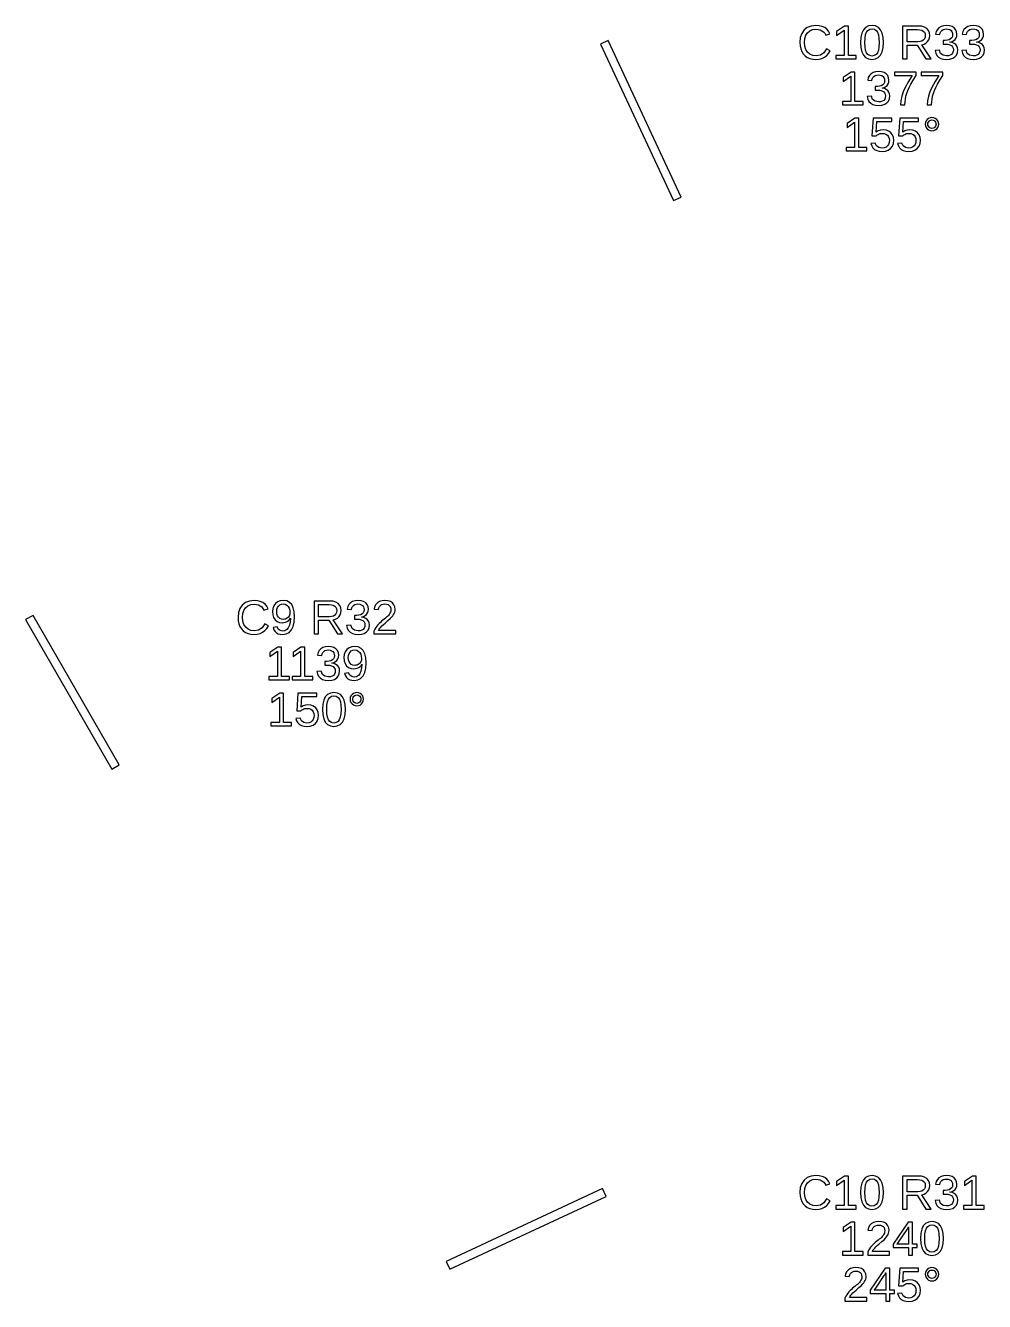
# Model space of a CAD drawing. Extents: x 206 to 2890, y 20 to 453.
# Drawn here: x 1023.4 to 1190.1, y 31.1 to 252.9 of the extents above; entities that cross this region are included whole.
import ezdxf

# ---------------------------------------------------------------- set-up
doc = ezdxf.new("R2010")
doc.units = 0
doc.layers.get('0').update_dxf_attribs({"linetype": 'CONTINUOUS'})

msp = doc.modelspace()

# ---------------------------------------------------------------- linework, layer by layer
for points in [[(1161.31, 247.093), (1161.81, 247.222), (1162.26, 247.437), (1162.66, 247.734), (1162.99, 248.109), (1163.26, 248.564), (1162.62, 248.881), (1162.15, 248.219), (1161.55, 247.821), (1160.81, 247.689), (1160.23, 247.76), (1159.73, 247.974), (1159.32, 248.33), (1159.01, 248.803), (1158.83, 249.368), (1158.77, 250.024), (1158.83, 250.685), (1159, 251.244), (1159.3, 251.703), (1159.7, 252.043), (1160.19, 252.247), (1160.78, 252.315), (1161.16, 252.286), (1161.51, 252.198), (1161.83, 252.051), (1162.09, 251.848), (1162.31, 251.593), (1162.47, 251.286), (1163.2, 251.53), (1162.97, 251.961), (1162.67, 252.315), (1162.3, 252.592), (1161.86, 252.791), (1161.35, 252.91), (1160.77, 252.95), (1159.96, 252.863), (1159.28, 252.604), (1158.72, 252.173), (1158.31, 251.589), (1158.06, 250.873), (1157.98, 250.024), (1158.02, 249.441), (1158.13, 248.913), (1158.31, 248.44), (1158.56, 248.028), (1158.89, 247.685), (1159.27, 247.41), (1159.72, 247.21), (1160.22, 247.09), (1160.77, 247.05)], [(1167.8, 247.754), (1166.41, 247.754), (1166.41, 252.864), (1165.73, 252.864), (1164.37, 251.933), (1164.37, 251.241), (1165.67, 252.165), (1165.67, 247.754), (1164.21, 247.754), (1164.21, 247.132), (1167.8, 247.132)], [(1171.12, 247.134), (1171.62, 247.387), (1172.01, 247.807), (1172.29, 248.387), (1172.46, 249.118), (1172.52, 250), (1172.46, 250.894), (1172.3, 251.629), (1172.03, 252.205), (1171.65, 252.619), (1171.16, 252.867), (1170.54, 252.95), (1169.91, 252.868), (1169.4, 252.623), (1169.02, 252.213), (1168.75, 251.64), (1168.59, 250.902), (1168.53, 250), (1168.59, 249.114), (1168.75, 248.382), (1169.03, 247.803), (1169.42, 247.385), (1169.91, 247.134), (1170.51, 247.05)], [(1170.13, 247.711), (1169.81, 247.9), (1169.57, 248.214), (1169.41, 248.664), (1169.31, 249.259), (1169.27, 250), (1169.31, 250.759), (1169.4, 251.362), (1169.57, 251.806), (1169.81, 252.112), (1170.13, 252.295), (1170.54, 252.356), (1170.94, 252.294), (1171.25, 252.108), (1171.49, 251.798), (1171.64, 251.351), (1171.74, 250.751), (1171.77, 250), (1171.74, 249.271), (1171.64, 248.68), (1171.47, 248.226), (1171.23, 247.905), (1170.92, 247.712), (1170.52, 247.648)], [(1176.62, 249.512), (1178.4, 249.512), (1179.89, 247.132), (1180.79, 247.132), (1179.16, 249.601), (1179.57, 249.713), (1179.91, 249.896), (1180.19, 250.151), (1180.4, 250.463), (1180.52, 250.821), (1180.56, 251.225), (1180.5, 251.702), (1180.33, 252.104), (1180.03, 252.431), (1179.63, 252.672), (1179.14, 252.816), (1178.54, 252.864), (1175.84, 252.864), (1175.84, 247.132), (1176.62, 247.132)], [(1176.62, 250.126), (1176.62, 252.242), (1178.46, 252.242), (1178.85, 252.213), (1179.18, 252.125), (1179.44, 251.979), (1179.63, 251.778), (1179.74, 251.524), (1179.78, 251.217), (1179.74, 250.898), (1179.63, 250.63), (1179.44, 250.413), (1179.19, 250.254), (1178.87, 250.158), (1178.49, 250.126)], [(1184.07, 247.099), (1184.56, 247.244), (1184.94, 247.486), (1185.22, 247.816), (1185.39, 248.225), (1185.44, 248.714), (1185.4, 249.06), (1185.28, 249.363), (1185.09, 249.626), (1184.82, 249.835), (1184.48, 249.978), (1184.08, 250.057), (1184.08, 250.073), (1184.44, 250.179), (1184.74, 250.335), (1184.98, 250.539), (1185.15, 250.791), (1185.25, 251.089), (1185.29, 251.432), (1185.23, 251.875), (1185.07, 252.247), (1184.81, 252.549), (1184.45, 252.772), (1184, 252.905), (1183.47, 252.95), (1182.97, 252.906), (1182.54, 252.774), (1182.17, 252.555), (1181.89, 252.258), (1181.69, 251.892), (1181.59, 251.457), (1182.33, 251.4), (1182.39, 251.678), (1182.5, 251.911), (1182.68, 252.099), (1182.89, 252.237), (1183.16, 252.32), (1183.46, 252.348), (1183.78, 252.318), (1184.05, 252.229), (1184.26, 252.081), (1184.41, 251.882), (1184.5, 251.64), (1184.53, 251.355), (1184.5, 251.068), (1184.39, 250.826), (1184.2, 250.629), (1183.95, 250.483), (1183.64, 250.395), (1183.27, 250.366), (1182.87, 250.366), (1182.87, 249.731), (1183.28, 249.731), (1183.7, 249.702), (1184.05, 249.615), (1184.32, 249.469), (1184.52, 249.271), (1184.64, 249.028), (1184.68, 248.739), (1184.65, 248.41), (1184.54, 248.14), (1184.37, 247.929), (1184.13, 247.778), (1183.84, 247.687), (1183.5, 247.656), (1182.87, 247.769), (1182.45, 248.108), (1182.25, 248.674), (1181.49, 248.604), (1181.6, 248.134), (1181.81, 247.746), (1182.11, 247.443), (1182.49, 247.225), (1182.96, 247.094), (1183.5, 247.05)], [(1188.71, 247.099), (1189.19, 247.244), (1189.57, 247.486), (1189.85, 247.816), (1190.02, 248.225), (1190.08, 248.714), (1190.04, 249.06), (1189.92, 249.363), (1189.72, 249.626), (1189.45, 249.835), (1189.12, 249.978), (1188.72, 250.057), (1188.72, 250.073), (1189.08, 250.179), (1189.38, 250.335), (1189.61, 250.539), (1189.78, 250.791), (1189.89, 251.089), (1189.92, 251.432), (1189.87, 251.875), (1189.71, 252.247), (1189.44, 252.549), (1189.08, 252.772), (1188.63, 252.905), (1188.1, 252.95), (1187.61, 252.906), (1187.18, 252.774), (1186.81, 252.555), (1186.52, 252.258), (1186.33, 251.892), (1186.23, 251.457), (1186.96, 251.4), (1187.02, 251.678), (1187.14, 251.911), (1187.31, 252.099), (1187.53, 252.237), (1187.79, 252.32), (1188.09, 252.348), (1188.42, 252.318), (1188.69, 252.229), (1188.9, 252.081), (1189.05, 251.882), (1189.14, 251.64), (1189.17, 251.355), (1189.13, 251.068), (1189.02, 250.826), (1188.84, 250.629), (1188.58, 250.483), (1188.27, 250.395), (1187.9, 250.366), (1187.5, 250.366), (1187.5, 249.731), (1187.92, 249.731), (1188.34, 249.702), (1188.68, 249.615), (1188.96, 249.469), (1189.16, 249.271), (1189.28, 249.028), (1189.32, 248.739), (1189.28, 248.41), (1189.18, 248.14), (1189, 247.929), (1188.77, 247.778), (1188.48, 247.687), (1188.13, 247.656), (1187.5, 247.769), (1187.09, 248.108), (1186.88, 248.674), (1186.13, 248.604), (1186.24, 248.134), (1186.45, 247.746), (1186.74, 247.443), (1187.13, 247.225), (1187.59, 247.094), (1188.13, 247.05)], [(1137.36, 223.128), (1124.68, 250.317), (1123.32, 249.683), (1136, 222.494)], [(1168.96, 239.754), (1167.56, 239.754), (1167.56, 244.864), (1166.89, 244.864), (1165.53, 243.933), (1165.53, 243.241), (1166.83, 244.165), (1166.83, 239.754), (1165.37, 239.754), (1165.37, 239.132), (1168.96, 239.132)], [(1172.26, 239.099), (1172.74, 239.244), (1173.13, 239.486), (1173.41, 239.816), (1173.58, 240.225), (1173.63, 240.714), (1173.59, 241.06), (1173.47, 241.363), (1173.28, 241.626), (1173.01, 241.835), (1172.67, 241.978), (1172.27, 242.057), (1172.27, 242.073), (1172.63, 242.179), (1172.93, 242.335), (1173.17, 242.539), (1173.34, 242.791), (1173.44, 243.089), (1173.47, 243.432), (1173.42, 243.875), (1173.26, 244.247), (1173, 244.549), (1172.64, 244.772), (1172.19, 244.905), (1171.66, 244.95), (1171.16, 244.906), (1170.73, 244.774), (1170.36, 244.555), (1170.08, 244.258), (1169.88, 243.892), (1169.78, 243.457), (1170.52, 243.4), (1170.58, 243.678), (1170.69, 243.911), (1170.86, 244.099), (1171.08, 244.237), (1171.35, 244.32), (1171.65, 244.348), (1171.97, 244.318), (1172.24, 244.229), (1172.45, 244.081), (1172.6, 243.882), (1172.69, 243.64), (1172.72, 243.355), (1172.69, 243.068), (1172.57, 242.826), (1172.39, 242.629), (1172.14, 242.483), (1171.83, 242.395), (1171.46, 242.366), (1171.06, 242.366), (1171.06, 241.731), (1171.47, 241.731), (1171.89, 241.702), (1172.24, 241.615), (1172.51, 241.469), (1172.71, 241.271), (1172.83, 241.028), (1172.87, 240.739), (1172.84, 240.41), (1172.73, 240.14), (1172.56, 239.929), (1172.32, 239.778), (1172.03, 239.687), (1171.69, 239.656), (1171.06, 239.769), (1170.64, 240.108), (1170.44, 240.674), (1169.68, 240.604), (1169.79, 240.134), (1170, 239.746), (1170.3, 239.443), (1170.68, 239.225), (1171.15, 239.094), (1171.69, 239.05)], [(1176.27, 239.655), (1176.33, 240.166), (1176.43, 240.665), (1176.57, 241.161), (1176.75, 241.662), (1176.97, 242.167), (1177.27, 242.739), (1177.69, 243.44), (1178.22, 244.27), (1178.22, 244.864), (1174.43, 244.864), (1174.43, 244.242), (1177.51, 244.242), (1176.85, 243.228), (1176.33, 242.295), (1175.95, 241.445), (1175.69, 240.648), (1175.54, 239.877), (1175.49, 239.132), (1176.25, 239.132)], [(1180.9, 239.655), (1180.97, 240.166), (1181.07, 240.665), (1181.21, 241.161), (1181.39, 241.662), (1181.61, 242.167), (1181.91, 242.739), (1182.32, 243.44), (1182.85, 244.27), (1182.85, 244.864), (1179.06, 244.864), (1179.06, 244.242), (1182.14, 244.242), (1181.48, 243.228), (1180.97, 242.295), (1180.59, 241.445), (1180.33, 240.648), (1180.17, 239.877), (1180.12, 239.132), (1180.88, 239.132)], [(1169.61, 231.754), (1168.21, 231.754), (1168.21, 236.864), (1167.54, 236.864), (1166.18, 235.933), (1166.18, 235.241), (1167.48, 236.165), (1167.48, 231.754), (1166.02, 231.754), (1166.02, 231.132), (1169.61, 231.132)], [(1172.86, 231.108), (1173.36, 231.282), (1173.76, 231.571), (1174.06, 231.961), (1174.24, 232.437), (1174.3, 232.999), (1174.25, 233.497), (1174.08, 233.929), (1173.8, 234.293), (1173.43, 234.569), (1172.98, 234.734), (1172.45, 234.789), (1172, 234.749), (1171.61, 234.627), (1171.27, 234.423), (1171.38, 236.242), (1173.97, 236.242), (1173.97, 236.864), (1170.71, 236.864), (1170.52, 233.78), (1171.23, 233.78), (1171.4, 233.915), (1171.57, 234.021), (1171.75, 234.098), (1171.92, 234.15), (1172.11, 234.181), (1172.3, 234.191), (1172.65, 234.154), (1172.95, 234.043), (1173.2, 233.858), (1173.39, 233.612), (1173.5, 233.321), (1173.54, 232.983), (1173.5, 232.597), (1173.39, 232.271), (1173.21, 232.004), (1172.96, 231.806), (1172.65, 231.688), (1172.28, 231.648), (1171.72, 231.743), (1171.33, 232.026), (1171.09, 232.499), (1170.35, 232.413), (1170.48, 232.006), (1170.68, 231.668), (1170.97, 231.4), (1171.34, 231.206), (1171.77, 231.089), (1172.27, 231.05)], [(1177.49, 231.108), (1177.99, 231.282), (1178.4, 231.571), (1178.7, 231.961), (1178.88, 232.437), (1178.94, 232.999), (1178.88, 233.497), (1178.71, 233.929), (1178.43, 234.293), (1178.06, 234.569), (1177.61, 234.734), (1177.08, 234.789), (1176.64, 234.749), (1176.24, 234.627), (1175.9, 234.423), (1176.01, 236.242), (1178.6, 236.242), (1178.6, 236.864), (1175.34, 236.864), (1175.15, 233.78), (1175.87, 233.78), (1176.04, 233.915), (1176.21, 234.021), (1176.38, 234.098), (1176.56, 234.15), (1176.74, 234.181), (1176.93, 234.191), (1177.29, 234.154), (1177.59, 234.043), (1177.84, 233.858), (1178.03, 233.612), (1178.14, 233.321), (1178.17, 232.983), (1178.14, 232.597), (1178.03, 232.271), (1177.84, 232.004), (1177.59, 231.806), (1177.28, 231.688), (1176.92, 231.648), (1176.36, 231.743), (1175.96, 232.026), (1175.73, 232.499), (1174.98, 232.413), (1175.11, 232.006), (1175.32, 231.668), (1175.61, 231.4), (1175.97, 231.206), (1176.4, 231.089), (1176.9, 231.05)], [(1181.25, 234.668), (1181.53, 234.781), (1181.77, 234.968), (1181.96, 235.21), (1182.08, 235.484), (1182.12, 235.79), (1182.08, 236.097), (1181.97, 236.371), (1181.78, 236.612), (1181.53, 236.8), (1181.26, 236.912), (1180.95, 236.95), (1180.64, 236.912), (1180.36, 236.798), (1180.12, 236.608), (1179.93, 236.365), (1179.82, 236.093), (1179.78, 235.79), (1179.82, 235.488), (1179.93, 235.215), (1180.13, 234.972), (1180.37, 234.783), (1180.64, 234.669), (1180.95, 234.631)], [(1180.76, 235.082), (1180.59, 235.154), (1180.44, 235.274), (1180.32, 235.427), (1180.25, 235.599), (1180.23, 235.79), (1180.25, 235.981), (1180.32, 236.154), (1180.44, 236.307), (1180.59, 236.427), (1180.76, 236.499), (1180.95, 236.523), (1181.14, 236.499), (1181.31, 236.429), (1181.46, 236.311), (1181.58, 236.159), (1181.65, 235.986), (1181.67, 235.79), (1181.65, 235.597), (1181.58, 235.424), (1181.46, 235.271), (1181.31, 235.153), (1181.14, 235.082), (1180.95, 235.058)], [(1063.63, 147.093), (1064.13, 147.222), (1064.58, 147.437), (1064.97, 147.734), (1065.3, 148.109), (1065.57, 148.564), (1064.94, 148.881), (1064.47, 148.219), (1063.86, 147.821), (1063.13, 147.689), (1062.54, 147.76), (1062.05, 147.974), (1061.64, 148.33), (1061.33, 148.803), (1061.15, 149.368), (1061.08, 150.024), (1061.14, 150.685), (1061.32, 151.244), (1061.61, 151.703), (1062.01, 152.043), (1062.51, 152.247), (1063.09, 152.315), (1063.48, 152.286), (1063.83, 152.198), (1064.14, 152.051), (1064.41, 151.848), (1064.62, 151.593), (1064.78, 151.286), (1065.52, 151.53), (1065.29, 151.961), (1064.99, 152.315), (1064.62, 152.592), (1064.17, 152.791), (1063.66, 152.91), (1063.09, 152.95), (1062.28, 152.863), (1061.59, 152.604), (1061.04, 152.173), (1060.62, 151.589), (1060.38, 150.873), (1060.3, 150.024), (1060.33, 149.441), (1060.44, 148.913), (1060.63, 148.44), (1060.88, 148.028), (1061.2, 147.685), (1061.59, 147.41), (1062.04, 147.21), (1062.54, 147.09), (1063.09, 147.05)], [(1068.67, 147.138), (1069.18, 147.403), (1069.59, 147.844), (1069.89, 148.448), (1070.07, 149.205), (1070.13, 150.114), (1070.08, 150.981), (1069.91, 151.691), (1069.64, 152.242), (1069.26, 152.635), (1068.78, 152.871), (1068.19, 152.95), (1067.63, 152.893), (1067.17, 152.721), (1066.79, 152.435), (1066.51, 152.049), (1066.34, 151.578), (1066.28, 151.021), (1066.33, 150.476), (1066.49, 150.009), (1066.74, 149.618), (1067.09, 149.324), (1067.5, 149.147), (1067.98, 149.089), (1068.29, 149.113), (1068.58, 149.187), (1068.85, 149.31), (1069.09, 149.474), (1069.27, 149.67), (1069.41, 149.898), (1069.36, 149.23), (1069.24, 148.672), (1069.04, 148.226), (1068.78, 147.901), (1068.46, 147.705), (1068.07, 147.64), (1067.63, 147.72), (1067.3, 147.958), (1067.1, 148.356), (1066.4, 148.246), (1066.54, 147.865), (1066.73, 147.56), (1066.98, 147.333), (1067.28, 147.176), (1067.64, 147.082), (1068.06, 147.05)], [(1067.83, 149.707), (1067.56, 149.828), (1067.33, 150.03), (1067.16, 150.302), (1067.06, 150.633), (1067.03, 151.021), (1067.06, 151.403), (1067.16, 151.727), (1067.33, 151.996), (1067.56, 152.196), (1067.84, 152.316), (1068.16, 152.356), (1068.5, 152.309), (1068.78, 152.169), (1069.02, 151.935), (1069.19, 151.624), (1069.3, 151.253), (1069.33, 150.822), (1069.32, 150.605), (1069.26, 150.404), (1069.18, 150.22), (1069.06, 150.057), (1068.92, 149.92), (1068.75, 149.811), (1068.56, 149.731), (1068.36, 149.682), (1068.16, 149.666)], [(1074.3, 149.512), (1076.09, 149.512), (1077.58, 147.132), (1078.47, 147.132), (1076.84, 149.601), (1077.25, 149.713), (1077.59, 149.896), (1077.87, 150.151), (1078.08, 150.463), (1078.2, 150.821), (1078.24, 151.225), (1078.19, 151.702), (1078.01, 152.104), (1077.72, 152.431), (1077.32, 152.672), (1076.82, 152.816), (1076.22, 152.864), (1073.52, 152.864), (1073.52, 147.132), (1074.3, 147.132)], [(1074.3, 150.126), (1074.3, 152.242), (1076.14, 152.242), (1076.54, 152.213), (1076.86, 152.125), (1077.12, 151.979), (1077.31, 151.778), (1077.42, 151.524), (1077.46, 151.217), (1077.43, 150.898), (1077.31, 150.63), (1077.13, 150.413), (1076.87, 150.254), (1076.56, 150.158), (1076.18, 150.126)], [(1081.76, 147.099), (1082.24, 147.244), (1082.62, 147.486), (1082.9, 147.816), (1083.07, 148.225), (1083.13, 148.714), (1083.09, 149.06), (1082.97, 149.363), (1082.77, 149.626), (1082.5, 149.835), (1082.16, 149.978), (1081.77, 150.057), (1081.77, 150.073), (1082.13, 150.179), (1082.42, 150.335), (1082.66, 150.539), (1082.83, 150.791), (1082.93, 151.089), (1082.97, 151.432), (1082.91, 151.875), (1082.76, 152.247), (1082.49, 152.549), (1082.13, 152.772), (1081.68, 152.905), (1081.15, 152.95), (1080.65, 152.906), (1080.22, 152.774), (1079.86, 152.555), (1079.57, 152.258), (1079.37, 151.892), (1079.27, 151.457), (1080.01, 151.4), (1080.07, 151.678), (1080.19, 151.911), (1080.36, 152.099), (1080.58, 152.237), (1080.84, 152.32), (1081.14, 152.348), (1081.47, 152.318), (1081.73, 152.229), (1081.94, 152.081), (1082.09, 151.882), (1082.19, 151.64), (1082.22, 151.355), (1082.18, 151.068), (1082.07, 150.826), (1081.88, 150.629), (1081.63, 150.483), (1081.32, 150.395), (1080.95, 150.366), (1080.55, 150.366), (1080.55, 149.731), (1080.97, 149.731), (1081.38, 149.702), (1081.73, 149.615), (1082.01, 149.469), (1082.21, 149.271), (1082.33, 149.028), (1082.37, 148.739), (1082.33, 148.41), (1082.23, 148.14), (1082.05, 147.929), (1081.81, 147.778), (1081.52, 147.687), (1081.18, 147.656), (1080.55, 147.769), (1080.14, 148.108), (1079.93, 148.674), (1079.18, 148.604), (1079.29, 148.134), (1079.49, 147.746), (1079.79, 147.443), (1080.18, 147.225), (1080.64, 147.094), (1081.18, 147.05)], [(1087.71, 147.754), (1084.72, 147.754), (1084.82, 147.946), (1084.95, 148.144), (1085.12, 148.346), (1085.32, 148.559), (1085.57, 148.789), (1085.86, 149.036), (1086.37, 149.457), (1086.75, 149.797), (1087.01, 150.057), (1087.2, 150.277), (1087.35, 150.496), (1087.47, 150.716), (1087.55, 150.936), (1087.6, 151.157), (1087.62, 151.379), (1087.57, 151.843), (1087.41, 152.23), (1087.15, 152.541), (1086.8, 152.768), (1086.35, 152.904), (1085.82, 152.95), (1085.33, 152.905), (1084.9, 152.769), (1084.53, 152.543), (1084.24, 152.24), (1084.05, 151.876), (1083.94, 151.448), (1084.69, 151.379), (1084.76, 151.663), (1084.87, 151.901), (1085.05, 152.093), (1085.27, 152.235), (1085.53, 152.319), (1085.82, 152.348), (1086.12, 152.319), (1086.38, 152.232), (1086.59, 152.087), (1086.74, 151.89), (1086.84, 151.646), (1086.87, 151.355), (1086.85, 151.13), (1086.79, 150.921), (1086.71, 150.728), (1086.59, 150.547), (1086.45, 150.37), (1086.28, 150.199), (1086.1, 150.031), (1085.91, 149.863), (1085.7, 149.695), (1085.48, 149.522), (1085.27, 149.34), (1085.05, 149.148), (1084.83, 148.943), (1084.62, 148.724), (1084.42, 148.488), (1084.23, 148.233), (1084.06, 147.953), (1083.91, 147.648), (1083.91, 147.132), (1087.71, 147.132)], [(1039.65, 124.394), (1024.65, 150.375), (1023.35, 149.625), (1038.35, 123.644)], [(1069.27, 139.754), (1067.87, 139.754), (1067.87, 144.864), (1067.2, 144.864), (1065.84, 143.933), (1065.84, 143.241), (1067.14, 144.165), (1067.14, 139.754), (1065.67, 139.754), (1065.67, 139.132), (1069.27, 139.132)], [(1073.28, 139.754), (1071.89, 139.754), (1071.89, 144.864), (1071.21, 144.864), (1069.86, 143.933), (1069.86, 143.241), (1071.15, 144.165), (1071.15, 139.754), (1069.69, 139.754), (1069.69, 139.132), (1073.28, 139.132)], [(1076.59, 139.099), (1077.07, 139.244), (1077.45, 139.486), (1077.73, 139.816), (1077.9, 140.225), (1077.96, 140.714), (1077.92, 141.06), (1077.8, 141.363), (1077.6, 141.626), (1077.33, 141.835), (1077, 141.978), (1076.6, 142.057), (1076.6, 142.073), (1076.96, 142.179), (1077.26, 142.335), (1077.49, 142.539), (1077.66, 142.791), (1077.77, 143.089), (1077.8, 143.432), (1077.75, 143.875), (1077.59, 144.247), (1077.32, 144.549), (1076.96, 144.772), (1076.51, 144.905), (1075.98, 144.95), (1075.49, 144.906), (1075.06, 144.774), (1074.69, 144.555), (1074.4, 144.258), (1074.21, 143.892), (1074.11, 143.457), (1074.84, 143.4), (1074.9, 143.678), (1075.02, 143.911), (1075.19, 144.099), (1075.41, 144.237), (1075.67, 144.32), (1075.97, 144.348), (1076.3, 144.318), (1076.57, 144.229), (1076.78, 144.081), (1076.93, 143.882), (1077.02, 143.64), (1077.05, 143.355), (1077.01, 143.068), (1076.9, 142.826), (1076.72, 142.629), (1076.46, 142.483), (1076.15, 142.395), (1075.78, 142.366), (1075.38, 142.366), (1075.38, 141.731), (1075.8, 141.731), (1076.22, 141.702), (1076.56, 141.615), (1076.84, 141.469), (1077.04, 141.271), (1077.16, 141.028), (1077.2, 140.739), (1077.16, 140.41), (1077.06, 140.14), (1076.88, 139.929), (1076.65, 139.778), (1076.36, 139.687), (1076.01, 139.656), (1075.39, 139.769), (1074.97, 140.108), (1074.76, 140.674), (1074.01, 140.604), (1074.12, 140.134), (1074.33, 139.746), (1074.62, 139.443), (1075.01, 139.225), (1075.47, 139.094), (1076.01, 139.05)], [(1081.1, 139.138), (1081.62, 139.403), (1082.03, 139.844), (1082.33, 140.448), (1082.51, 141.205), (1082.57, 142.114), (1082.51, 142.981), (1082.35, 143.691), (1082.07, 144.242), (1081.69, 144.635), (1081.21, 144.871), (1080.62, 144.95), (1080.07, 144.893), (1079.6, 144.721), (1079.22, 144.435), (1078.94, 144.049), (1078.77, 143.578), (1078.72, 143.021), (1078.77, 142.476), (1078.92, 142.009), (1079.18, 141.618), (1079.52, 141.324), (1079.94, 141.147), (1080.42, 141.089), (1080.72, 141.113), (1081.01, 141.187), (1081.28, 141.31), (1081.52, 141.474), (1081.71, 141.67), (1081.84, 141.898), (1081.79, 141.23), (1081.67, 140.672), (1081.48, 140.226), (1081.22, 139.901), (1080.89, 139.705), (1080.5, 139.64), (1080.06, 139.72), (1079.74, 139.958), (1079.53, 140.356), (1078.83, 140.246), (1078.98, 139.865), (1079.17, 139.56), (1079.41, 139.333), (1079.71, 139.176), (1080.07, 139.082), (1080.49, 139.05)], [(1080.27, 141.707), (1079.99, 141.828), (1079.77, 142.03), (1079.6, 142.302), (1079.49, 142.633), (1079.46, 143.021), (1079.49, 143.403), (1079.6, 143.727), (1079.77, 143.996), (1079.99, 144.196), (1080.27, 144.316), (1080.6, 144.356), (1080.93, 144.309), (1081.21, 144.169), (1081.45, 143.935), (1081.63, 143.624), (1081.73, 143.253), (1081.77, 142.822), (1081.75, 142.605), (1081.7, 142.404), (1081.61, 142.22), (1081.49, 142.057), (1081.35, 141.92), (1081.18, 141.811), (1080.99, 141.731), (1080.8, 141.682), (1080.59, 141.666)], [(1069.61, 131.754), (1068.21, 131.754), (1068.21, 136.864), (1067.54, 136.864), (1066.18, 135.933), (1066.18, 135.241), (1067.48, 136.165), (1067.48, 131.754), (1066.02, 131.754), (1066.02, 131.132), (1069.61, 131.132)], [(1072.86, 131.108), (1073.36, 131.282), (1073.76, 131.571), (1074.06, 131.961), (1074.24, 132.437), (1074.3, 132.999), (1074.25, 133.497), (1074.08, 133.929), (1073.8, 134.293), (1073.43, 134.569), (1072.98, 134.734), (1072.45, 134.789), (1072, 134.749), (1071.61, 134.627), (1071.27, 134.423), (1071.38, 136.242), (1073.97, 136.242), (1073.97, 136.864), (1070.71, 136.864), (1070.52, 133.78), (1071.23, 133.78), (1071.4, 133.915), (1071.57, 134.021), (1071.75, 134.098), (1071.92, 134.15), (1072.11, 134.181), (1072.3, 134.191), (1072.65, 134.154), (1072.95, 134.043), (1073.2, 133.858), (1073.39, 133.612), (1073.5, 133.321), (1073.54, 132.983), (1073.5, 132.597), (1073.39, 132.271), (1073.21, 132.004), (1072.96, 131.806), (1072.65, 131.688), (1072.28, 131.648), (1071.72, 131.743), (1071.33, 132.026), (1071.09, 132.499), (1070.35, 132.413), (1070.48, 132.006), (1070.68, 131.668), (1070.97, 131.4), (1071.34, 131.206), (1071.77, 131.089), (1072.27, 131.05)], [(1077.56, 131.134), (1078.06, 131.387), (1078.45, 131.807), (1078.73, 132.387), (1078.9, 133.118), (1078.96, 134), (1078.91, 134.894), (1078.75, 135.629), (1078.48, 136.205), (1078.1, 136.619), (1077.6, 136.867), (1076.98, 136.95), (1076.35, 136.868), (1075.84, 136.623), (1075.46, 136.213), (1075.19, 135.64), (1075.03, 134.902), (1074.98, 134), (1075.03, 133.114), (1075.2, 132.382), (1075.47, 131.803), (1075.86, 131.385), (1076.35, 131.134), (1076.96, 131.05)], [(1076.57, 131.711), (1076.25, 131.9), (1076.02, 132.214), (1075.85, 132.664), (1075.75, 133.259), (1075.72, 134), (1075.75, 134.759), (1075.85, 135.362), (1076.01, 135.806), (1076.25, 136.112), (1076.57, 136.295), (1076.98, 136.356), (1077.38, 136.294), (1077.7, 136.108), (1077.93, 135.798), (1078.09, 135.351), (1078.18, 134.751), (1078.22, 134), (1078.18, 133.271), (1078.08, 132.68), (1077.91, 132.226), (1077.68, 131.905), (1077.36, 131.712), (1076.97, 131.648)], [(1081.25, 134.668), (1081.53, 134.781), (1081.77, 134.968), (1081.96, 135.21), (1082.08, 135.484), (1082.12, 135.79), (1082.08, 136.097), (1081.97, 136.371), (1081.78, 136.612), (1081.53, 136.8), (1081.26, 136.912), (1080.95, 136.95), (1080.64, 136.912), (1080.36, 136.798), (1080.12, 136.608), (1079.93, 136.365), (1079.82, 136.093), (1079.78, 135.79), (1079.82, 135.488), (1079.93, 135.215), (1080.13, 134.972), (1080.37, 134.783), (1080.64, 134.669), (1080.95, 134.631)], [(1080.76, 135.082), (1080.59, 135.154), (1080.44, 135.274), (1080.32, 135.427), (1080.25, 135.599), (1080.23, 135.79), (1080.25, 135.981), (1080.32, 136.154), (1080.44, 136.307), (1080.59, 136.427), (1080.76, 136.499), (1080.95, 136.523), (1081.14, 136.499), (1081.31, 136.429), (1081.46, 136.311), (1081.58, 136.159), (1081.65, 135.986), (1081.67, 135.79), (1081.65, 135.597), (1081.58, 135.424), (1081.46, 135.271), (1081.31, 135.153), (1081.14, 135.082), (1080.95, 135.058)], [(1161.31, 47.0931), (1161.81, 47.2219), (1162.26, 47.4367), (1162.66, 47.7337), (1162.99, 48.1094), (1163.26, 48.5637), (1162.62, 48.8811), (1162.15, 48.2188), (1161.55, 47.8214), (1160.81, 47.6889), (1160.23, 47.7601), (1159.73, 47.9737), (1159.32, 48.3297), (1159.01, 48.8028), (1158.83, 49.3677), (1158.77, 50.0244), (1158.83, 50.6847), (1159, 51.2441), (1159.3, 51.7027), (1159.7, 52.0429), (1160.19, 52.2471), (1160.78, 52.3151), (1161.16, 52.2857), (1161.51, 52.1976), (1161.83, 52.0506), (1162.09, 51.8481), (1162.31, 51.5932), (1162.47, 51.2857), (1163.2, 51.5298), (1162.97, 51.9607), (1162.67, 52.3146), (1162.3, 52.5918), (1161.86, 52.7907), (1161.35, 52.9101), (1160.77, 52.9498), (1159.96, 52.8635), (1159.28, 52.6045), (1158.72, 52.1727), (1158.31, 51.5886), (1158.06, 50.8725), (1157.98, 50.0244), (1158.02, 49.4415), (1158.13, 48.9132), (1158.31, 48.4396), (1158.56, 48.0278), (1158.89, 47.6847), (1159.27, 47.4102), (1159.72, 47.2102), (1160.22, 47.0902), (1160.77, 47.0502)], [(1167.8, 47.754), (1166.41, 47.754), (1166.41, 52.8644), (1165.73, 52.8644), (1164.37, 51.9327), (1164.37, 51.241), (1165.67, 52.1646), (1165.67, 47.754), (1164.21, 47.754), (1164.21, 47.1315), (1167.8, 47.1315)], [(1171.12, 47.1342), (1171.62, 47.3865), (1172.01, 47.8069), (1172.29, 48.387), (1172.46, 49.118), (1172.52, 50), (1172.46, 50.8942), (1172.3, 51.6293), (1172.03, 52.2052), (1171.65, 52.6189), (1171.16, 52.8671), (1170.54, 52.9498), (1169.91, 52.868), (1169.4, 52.6225), (1169.02, 52.2134), (1168.75, 51.6402), (1168.59, 50.9024), (1168.53, 50), (1168.59, 49.1139), (1168.75, 48.3815), (1169.03, 47.8029), (1169.42, 47.3847), (1169.91, 47.1338), (1170.51, 47.0502)], [(1170.13, 47.7111), (1169.81, 47.8996), (1169.57, 48.2138), (1169.41, 48.6636), (1169.31, 49.259), (1169.27, 50), (1169.31, 50.7595), (1169.4, 51.3617), (1169.57, 51.8065), (1169.81, 52.1116), (1170.13, 52.2947), (1170.54, 52.3558), (1170.94, 52.2938), (1171.25, 52.108), (1171.49, 51.7984), (1171.64, 51.3508), (1171.74, 50.7514), (1171.77, 50), (1171.74, 49.2712), (1171.64, 48.6799), (1171.47, 48.226), (1171.23, 47.905), (1170.92, 47.7124), (1170.52, 47.6482)], [(1176.62, 49.5117), (1178.4, 49.5117), (1179.89, 47.1315), (1180.79, 47.1315), (1179.16, 49.6012), (1179.57, 49.7129), (1179.91, 49.896), (1180.19, 50.1505), (1180.4, 50.4634), (1180.52, 50.8214), (1180.56, 51.2247), (1180.5, 51.7023), (1180.33, 52.1044), (1180.03, 52.4311), (1179.63, 52.6718), (1179.14, 52.8163), (1178.54, 52.8644), (1175.84, 52.8644), (1175.84, 47.1315), (1176.62, 47.1315)], [(1176.62, 50.1261), (1176.62, 52.2419), (1178.46, 52.2419), (1178.85, 52.2127), (1179.18, 52.1253), (1179.44, 51.9795), (1179.63, 51.7781), (1179.74, 51.5238), (1179.78, 51.2166), (1179.74, 50.8976), (1179.63, 50.6298), (1179.44, 50.413), (1179.19, 50.2536), (1178.87, 50.158), (1178.49, 50.1261)], [(1184.07, 47.0985), (1184.56, 47.2437), (1184.94, 47.4855), (1185.22, 47.8155), (1185.39, 48.2251), (1185.44, 48.7143), (1185.4, 49.0597), (1185.28, 49.3635), (1185.09, 49.6257), (1184.82, 49.8345), (1184.48, 49.9783), (1184.08, 50.0569), (1184.08, 50.0732), (1184.44, 50.1792), (1184.74, 50.3345), (1184.98, 50.5391), (1185.15, 50.7911), (1185.25, 51.0888), (1185.29, 51.4322), (1185.23, 51.8746), (1185.07, 52.2468), (1184.81, 52.549), (1184.45, 52.7717), (1184, 52.9053), (1183.47, 52.9498), (1182.97, 52.906), (1182.54, 52.7744), (1182.17, 52.5552), (1181.89, 52.2577), (1181.69, 51.8915), (1181.59, 51.4566), (1182.33, 51.3996), (1182.39, 51.6781), (1182.5, 51.9114), (1182.68, 52.0995), (1182.89, 52.2374), (1183.16, 52.3201), (1183.46, 52.3477), (1183.78, 52.3181), (1184.05, 52.2292), (1184.26, 52.0812), (1184.41, 51.882), (1184.5, 51.6399), (1184.53, 51.3549), (1184.5, 51.068), (1184.39, 50.826), (1184.2, 50.6286), (1183.95, 50.4828), (1183.64, 50.3953), (1183.27, 50.3662), (1182.87, 50.3662), (1182.87, 49.7314), (1183.28, 49.7314), (1183.7, 49.7023), (1184.05, 49.6148), (1184.32, 49.469), (1184.52, 49.2712), (1184.64, 49.0278), (1184.68, 48.7387), (1184.65, 48.41), (1184.54, 48.1401), (1184.37, 47.929), (1184.13, 47.7775), (1183.84, 47.6867), (1183.5, 47.6564), (1182.87, 47.7694), (1182.45, 48.1085), (1182.25, 48.6736), (1181.49, 48.6044), (1181.6, 48.1336), (1181.81, 47.7464), (1182.11, 47.4428), (1182.49, 47.2247), (1182.96, 47.0938), (1183.5, 47.0502)], [(1190.04, 47.754), (1188.64, 47.754), (1188.64, 52.8644), (1187.97, 52.8644), (1186.61, 51.9327), (1186.61, 51.241), (1187.91, 52.1646), (1187.91, 47.754), (1186.45, 47.754), (1186.45, 47.1315), (1190.04, 47.1315)], [(1124.32, 49.3203), (1123.68, 50.6797), (1096.49, 38.0012), (1097.13, 36.6417)], [(1168.96, 39.754), (1167.56, 39.754), (1167.56, 44.8644), (1166.89, 44.8644), (1165.53, 43.9327), (1165.53, 43.241), (1166.83, 44.1646), (1166.83, 39.754), (1165.37, 39.754), (1165.37, 39.1315), (1168.96, 39.1315)], [(1173.58, 39.754), (1170.59, 39.754), (1170.69, 39.9464), (1170.82, 40.1437), (1170.99, 40.346), (1171.19, 40.5592), (1171.44, 40.7891), (1171.73, 41.0357), (1172.24, 41.4566), (1172.62, 41.797), (1172.88, 42.0569), (1173.07, 42.2767), (1173.22, 42.4964), (1173.34, 42.7161), (1173.42, 42.9363), (1173.47, 43.1573), (1173.49, 43.3793), (1173.44, 43.8429), (1173.28, 44.2301), (1173.03, 44.5409), (1172.67, 44.7681), (1172.23, 44.9044), (1171.69, 44.9498), (1171.2, 44.9046), (1170.77, 44.769), (1170.4, 44.5429), (1170.11, 44.2405), (1169.92, 43.8757), (1169.82, 43.4485), (1170.57, 43.3793), (1170.63, 43.663), (1170.75, 43.901), (1170.92, 44.0933), (1171.14, 44.2346), (1171.4, 44.3194), (1171.69, 44.3477), (1172, 44.3187), (1172.25, 44.2319), (1172.46, 44.0873), (1172.62, 43.8902), (1172.71, 43.646), (1172.74, 43.3549), (1172.72, 43.1297), (1172.67, 42.9209), (1172.58, 42.7283), (1172.46, 42.5465), (1172.32, 42.3702), (1172.16, 42.1993), (1171.98, 42.0312), (1171.78, 41.863), (1171.57, 41.6948), (1171.36, 41.5219), (1171.14, 41.3395), (1170.92, 41.1476), (1170.7, 40.9432), (1170.49, 40.7235), (1170.29, 40.4884), (1170.1, 40.2332), (1169.93, 39.9532), (1169.78, 39.6482), (1169.78, 39.1315), (1173.58, 39.1315)], [(1177.58, 40.4294), (1178.39, 40.4294), (1178.39, 41.0072), (1177.58, 41.0072), (1177.58, 44.8644), (1176.82, 44.8644), (1174.19, 40.9991), (1174.19, 40.4294), (1176.89, 40.4294), (1176.89, 39.1315), (1177.58, 39.1315)], [(1181.55, 39.1342), (1182.05, 39.3865), (1182.44, 39.8069), (1182.72, 40.387), (1182.89, 41.118), (1182.94, 42), (1182.89, 42.8942), (1182.73, 43.6293), (1182.46, 44.2052), (1182.08, 44.6189), (1181.58, 44.8671), (1180.97, 44.9498), (1180.33, 44.868), (1179.83, 44.6225), (1179.44, 44.2134), (1179.17, 43.6402), (1179.01, 42.9024), (1178.96, 42), (1179.02, 41.1139), (1179.18, 40.3815), (1179.46, 39.8029), (1179.84, 39.3847), (1180.34, 39.1338), (1180.94, 39.0502)], [(1174.87, 41.0072), (1174.93, 41.0886), (1175.15, 41.3897), (1176.62, 43.5542), (1176.66, 43.6185), (1176.71, 43.708), (1176.78, 43.8228), (1176.84, 43.9317), (1176.88, 44.0036), (1176.89, 44.0384), (1176.89, 41.0072)], [(1180.55, 39.7111), (1180.24, 39.8996), (1180, 40.2138), (1179.83, 40.6636), (1179.73, 41.259), (1179.7, 42), (1179.73, 42.7595), (1179.83, 43.3617), (1180, 43.8065), (1180.23, 44.1116), (1180.56, 44.2947), (1180.97, 44.3558), (1181.36, 44.2938), (1181.68, 44.108), (1181.91, 43.7984), (1182.07, 43.3508), (1182.17, 42.7514), (1182.2, 42), (1182.17, 41.2712), (1182.07, 40.6799), (1181.9, 40.226), (1181.66, 39.905), (1181.34, 39.7124), (1180.95, 39.6482)], [(1169.6, 31.754), (1166.61, 31.754), (1166.71, 31.9464), (1166.84, 32.1437), (1167.01, 32.346), (1167.21, 32.5592), (1167.46, 32.7891), (1167.75, 33.0357), (1168.26, 33.4566), (1168.64, 33.797), (1168.9, 34.0569), (1169.09, 34.2767), (1169.24, 34.4964), (1169.36, 34.7161), (1169.44, 34.9363), (1169.49, 35.1573), (1169.51, 35.3793), (1169.46, 35.8429), (1169.3, 36.2301), (1169.04, 36.5409), (1168.69, 36.7681), (1168.24, 36.9044), (1167.71, 36.9498), (1167.21, 36.9046), (1166.78, 36.769), (1166.42, 36.5429), (1166.13, 36.2405), (1165.93, 35.8757), (1165.83, 35.4485), (1166.58, 35.3793), (1166.65, 35.663), (1166.76, 35.901), (1166.94, 36.0933), (1167.16, 36.2346), (1167.42, 36.3194), (1167.71, 36.3477), (1168.01, 36.3187), (1168.27, 36.2319), (1168.48, 36.0873), (1168.63, 35.8902), (1168.72, 35.646), (1168.75, 35.3549), (1168.74, 35.1297), (1168.68, 34.9209), (1168.59, 34.7283), (1168.48, 34.5465), (1168.34, 34.3702), (1168.17, 34.1993), (1167.99, 34.0312), (1167.8, 33.863), (1167.59, 33.6948), (1167.37, 33.5219), (1167.16, 33.3395), (1166.94, 33.1476), (1166.72, 32.9432), (1166.51, 32.7235), (1166.31, 32.4884), (1166.12, 32.2332), (1165.95, 31.9532), (1165.8, 31.6482), (1165.8, 31.1315), (1169.6, 31.1315)], [(1173.6, 32.4294), (1174.41, 32.4294), (1174.41, 33.0072), (1173.6, 33.0072), (1173.6, 36.8644), (1172.83, 36.8644), (1170.21, 32.9991), (1170.21, 32.4294), (1172.91, 32.4294), (1172.91, 31.1315), (1173.6, 31.1315)], [(1170.88, 33.0072), (1170.95, 33.0886), (1171.17, 33.3897), (1172.64, 35.5542), (1172.68, 35.6185), (1172.73, 35.708), (1172.8, 35.8228), (1172.86, 35.9317), (1172.89, 36.0036), (1172.91, 36.0384), (1172.91, 33.0072)], [(1177.49, 31.108), (1177.99, 31.2816), (1178.4, 31.571), (1178.7, 31.9611), (1178.88, 32.4371), (1178.94, 32.9991), (1178.88, 33.4973), (1178.71, 33.9285), (1178.43, 34.2929), (1178.06, 34.5687), (1177.61, 34.7341), (1177.08, 34.7893), (1176.64, 34.7486), (1176.24, 34.6266), (1175.9, 34.4231), (1176.01, 36.2419), (1178.6, 36.2419), (1178.6, 36.8644), (1175.34, 36.8644), (1175.15, 33.7803), (1175.87, 33.7803), (1176.04, 33.915), (1176.21, 34.0208), (1176.38, 34.0976), (1176.56, 34.1496), (1176.74, 34.1808), (1176.93, 34.1912), (1177.29, 34.1541), (1177.59, 34.0429), (1177.84, 33.8576), (1178.03, 33.6121), (1178.14, 33.3205), (1178.17, 32.9828), (1178.14, 32.5974), (1178.03, 32.2712), (1177.84, 32.0042), (1177.59, 31.8065), (1177.28, 31.6878), (1176.92, 31.6482), (1176.36, 31.7427), (1175.96, 32.0262), (1175.73, 32.4986), (1174.98, 32.4132), (1175.11, 32.0059), (1175.32, 31.6682), (1175.61, 31.4001), (1175.97, 31.2057), (1176.4, 31.089), (1176.9, 31.0502)], [(1181.25, 34.6682), (1181.53, 34.7807), (1181.77, 34.9683), (1181.96, 35.2098), (1182.08, 35.4837), (1182.12, 35.7902), (1182.08, 36.0967), (1181.97, 36.3707), (1181.78, 36.6121), (1181.53, 36.7997), (1181.26, 36.9123), (1180.95, 36.9498), (1180.64, 36.9119), (1180.36, 36.7979), (1180.12, 36.608), (1179.93, 36.3653), (1179.82, 36.0927), (1179.78, 35.7902), (1179.82, 35.4878), (1179.93, 35.2152), (1180.13, 34.9724), (1180.37, 34.7826), (1180.64, 34.6686), (1180.95, 34.6307)], [(1180.76, 35.0818), (1180.59, 35.1537), (1180.44, 35.2735), (1180.32, 35.4268), (1180.25, 35.599), (1180.23, 35.7902), (1180.25, 35.9814), (1180.32, 36.1537), (1180.44, 36.3069), (1180.59, 36.4268), (1180.76, 36.4987), (1180.95, 36.5226), (1181.14, 36.4991), (1181.31, 36.4286), (1181.46, 36.311), (1181.58, 36.1591), (1181.65, 35.9855), (1181.67, 35.7902), (1181.65, 35.597), (1181.58, 35.424), (1181.46, 35.2715), (1181.31, 35.1528), (1181.14, 35.0816), (1180.95, 35.0579)]]:
    msp.add_lwpolyline(points, close=True)

doc.saveas('drawing.dxf')
